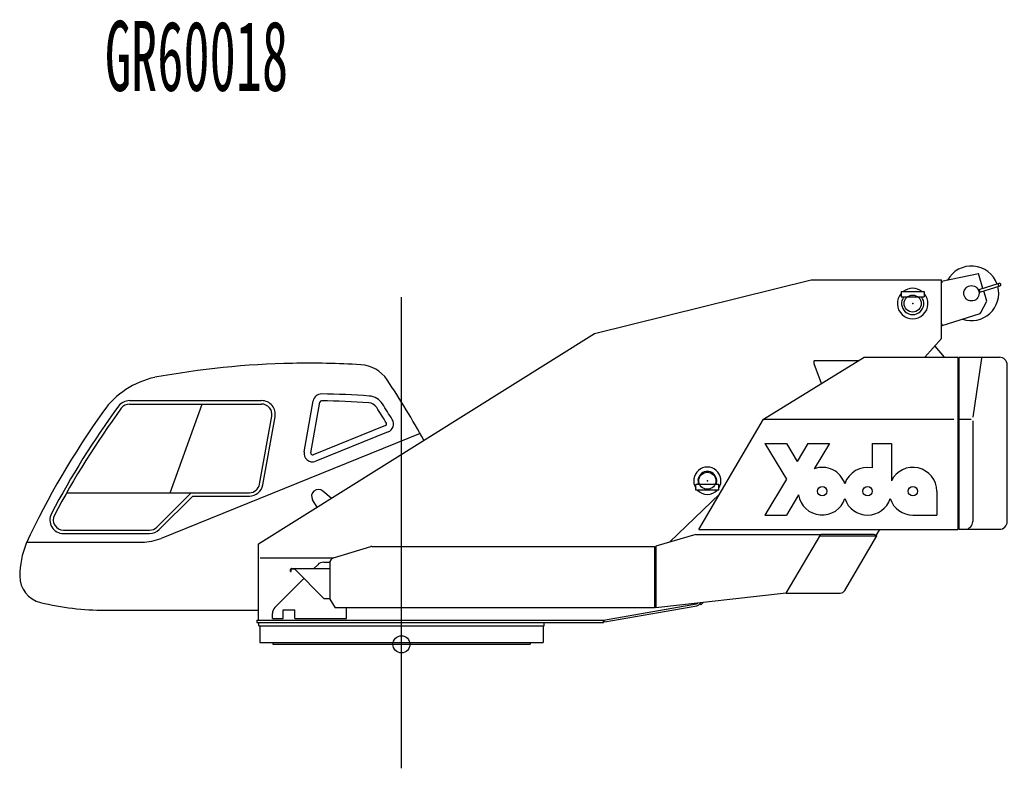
# Model space of a CAD drawing. Units: millimetres, scale not verified. Extents: x -30259 to 29445, y -25513 to 25927.
# Drawn here: x -3190 to 2605, y -18016 to -13624 of the extents above; entities that cross this region are included whole.
import ezdxf
from ezdxf.enums import TextEntityAlignment as Align

# ---------------------------------------------------------------- set-up
doc = ezdxf.new("R2010")
doc.units = ezdxf.units.MM
doc.header["$LTSCALE"] = 200
doc.header["$PDMODE"] = 32
doc.header["$PDSIZE"] = 100
doc.layers.add('0-0_0', color=7, linetype='Continuous')
doc.layers.add('0-4', color=7, linetype='Continuous')
doc.styles.add('ＭＳ ゴシック', font='')
doc.styles.get('ＭＳ ゴシック').set_extended_font_data('MS Gothic')

msp = doc.modelspace()

# ---------------------------------------------------------------- linework, layer by layer
at = {"layer": '0-0_0'}
for p, q in [((2220, -15158.7), (2435.3, -15112.9)), ((2462.1, -15199.9), (2435.3, -15112.9)), ((183.4, -15465.9), (1454.3, -15149.1)), ((1454.3, -15149.1), (2219.9, -15149.1)), ((2219.9, -15493.7), (2219.9, -15149.1)), ((2220, -15158.7), (2221.9, -15167.5)), ((2440.1, -15206.7), (2557.7, -15170.4)), ((1982.4, -15218.1), (1982.4, -15250.1)), ((2440.1, -15206.7), (2444.9, -15222)), ((2444.9, -15222), (2562.4, -15185.7)), ((2485.4, -15275.4), (2466.8, -15215.2)), ((-950.1, -18016.4), (-950.1, -15251.6)), ((1982.4, -15250.1), (2117.4, -15250.1)), ((2450.8, -15341), (2485.4, -15275.4)), ((2222.6, -15417.2), (2439.6, -15350.2)), ((2219.9, -15408.6), (2222.6, -15417.2)), ((-1789.1, -16698.5), (183.4, -15465.9)), ((2120.3, -15604.3), (2219.9, -15493.7)), ((2175.2, -15543.4), (2179.8, -15539.5)), ((2179.8, -15539.5), (2234.3, -15604.3)), ((1174.9, -15968.3), (1764.9, -15604.3)), ((1469.9, -15627.5), (1469.9, -15643.9)), ((1469.9, -15643.9), (1471.5, -15643.9)), ((1515, -15758.5), (1471.5, -15643.9)), ((1473.5, -15623.9), (1733.1, -15623.9)), ((1764.9, -15604.3), (2311.7, -15604.3)), ((2314.9, -15607.5), (2314.9, -16614.3)), ((2321.4, -15604.1), (2321.4, -16614.1)), ((2321.4, -15604.1), (2558.9, -15604.1)), ((2404, -15955.1), (2456, -15610.6)), ((2604.9, -16568.5), (2604.9, -15649.7)), ((-2545.8, -15859.1), (-1770.5, -15859.1)), ((-1521.2, -16159.2), (-1468.6, -15860.9)), ((-1481.8, -16166.2), (-1429.2, -15867.9)), ((-2545.8, -15879.1), (-1770.5, -15879.1)), ((-2308.2, -16399.1), (-2120.3, -15879.1)), ((-1782.9, -16349.6), (-1711.5, -15949.6)), ((-1763.2, -16353.1), (-1691.8, -15953.1)), ((794.9, -16614.3), (1174.9, -15968.3)), ((1175.4, -15968.3), (2292, -15968.3)), ((2321.4, -15968.4), (2393.1, -15968.4)), ((2402, -15978.2), (2402, -16569)), ((-1043.2, -16005.5), (-1468.2, -16177.2)), ((-1028.3, -16042.6), (-1453.5, -16214.4)), ((-840, -16052.8), (-2360.9, -16667.2)), ((-2914.6, -16399.1), (-1842, -16399.1)), ((-2385.7, -16601.5), (-2183.3, -16399.1)), ((-1362.2, -16431.7), (-1411.8, -16389.5)), ((912.4, -16352.1), (777.4, -16352.1)), ((912.4, -16384.1), (912.4, -16352.1)), ((-2371.6, -16615.7), (-2175, -16419.1)), ((-2175, -16419.1), (-1842, -16419.1)), ((-1445.1, -16483.6), (-1471.6, -16441.2)), ((622.6, -16690.4), (917.8, -16405.3)), ((-2933.5, -16619.1), (-2428.1, -16619.1)), ((794.9, -16614.3), (2314.9, -16614.3)), ((844.9, -16614.3), (2314.9, -16614.3)), ((1836, -16650.6), (1857.2, -16614.3)), ((2321.4, -16614.1), (2559, -16614.1)), ((-3148.7, -16689.1), (-2473.2, -16689.1)), ((-2933.5, -16639.1), (-2428.1, -16639.1)), ((776.9, -16644.4), (543.5, -16713.9)), ((777.8, -16644.3), (1510.3, -16644.3)), ((1307.9, -16989.3), (1510.3, -16644.3)), ((1505.7, -16652.1), (1838.6, -16652.1)), ((1511.6, -16642), (1821.3, -16642)), ((1651.1, -16973.2), (1838.6, -16652.1)), ((1821.3, -16642), (1838.6, -16652.1)), ((-1789.1, -17147.1), (-1789.1, -16698.5)), ((-1349, -16782.3), (-1129.9, -16715.2)), ((-1123.7, -16714.3), (533.9, -16714.3)), ((533.9, -16714.3), (533.9, -17074.3)), ((543.5, -16713.9), (542.3, -16713.9)), ((542.3, -16713.9), (542.3, -17074.3)), ((-1780.1, -16782.1), (-1348.4, -16782.1)), ((-1600.4, -16861.2), (-1600.4, -16849.2)), ((-1600.4, -16861.2), (-1598.1, -16861.2)), ((-1598.1, -16861.2), (-1598.1, -16849.2)), ((-1595.1, -16843.9), (-1371.1, -16843.9)), ((-1595.1, -16846.2), (-1578.1, -16846.2)), ((-1405.1, -17019.2), (-1578.1, -16846.2)), ((-1441.7, -16821.7), (-1463.9, -16843.9)), ((-1406.4, -16807.1), (-1370.7, -16807.1)), ((-1371.1, -16812.1), (-1371.1, -17022.5)), ((-1522.1, -16902.1), (-1692.4, -17072.4)), ((-1405.1, -17019.2), (-1371.1, -17019.2)), ((-1370.6, -17024.2), (-1338.8, -17074.3)), ((1307.9, -16989.3), (542.3, -17074.3)), ((1308.1, -16988.9), (1623.8, -16988.9)), ((-2689.1, -17089.1), (-1789.1, -17089.1)), ((-1575.1, -17137.1), (-1575.1, -17087.1)), ((533.9, -17074.3), (-1338.8, -17074.3)), ((-1272.1, -17137.1), (-1272.1, -17074.3)), ((234.9, -17147.1), (781.1, -17050.8)), ((242.7, -17157.9), (783.3, -17062.6)), ((799.1, -17053.8), (807, -17044.9)), ((-1799.1, -17147.1), (234.9, -17147.1)), ((-1799.1, -17147.1), (-1799.1, -17161.1)), ((-1707.1, -17137.1), (-1707.1, -17107.8)), ((-1707.1, -17137.1), (-1645.1, -17137.1)), ((-1575.1, -17137.1), (-1272.1, -17137.1)), ((234.9, -17161.1), (234.9, -17147.1)), ((235.3, -17149.1), (234.9, -17147.1)), ((235.3, -17149.1), (242.7, -17157.9)), ((-1799.1, -17161.1), (234.9, -17161.1)), ((-1787.6, -17181.1), (-1787.6, -17161.1)), ((-1787.6, -17181.1), (-112.6, -17181.1)), ((-1782.1, -17181.1), (-1782.1, -17279.1)), ((-118.1, -17181.1), (-118.1, -17279.1)), ((-112.6, -17181.1), (-112.6, -17161.1)), ((-1782.1, -17279.1), (-118.1, -17279.1)), ((-1705.6, -17279.1), (-1705.6, -17289.1)), ((-1705.6, -17289.1), (-194.6, -17289.1)), ((-194.6, -17279.1), (-194.6, -17289.1))]:
    msp.add_line(p, q, dxfattribs=at)
for points in [[(1982.4, -15218.1), (2117.4, -15218.1), (2117.4, -15250.1)], [(912.4, -16384.1), (777.4, -16384.1), (777.4, -16352.1)], [(-1645.1, -17137.1), (-1645.1, -17087.1), (-1575.1, -17087.1)], [(800.8, -17051.8), (807.5, -17057.9), (820.5, -17043.4)]]:
    msp.add_lwpolyline(points, dxfattribs=at)
msp.add_circle((2394.7, -15229.1), 45, dxfattribs=at)
for centre, radius, start, end in [((2394.7, -15229.1), 160, 19.9256, 150.90399), ((2560, -15178.1), 8, 107.15522, 287.15522), ((2560, -15178.1), 8, 287.15522, 107.15522), ((2049.9, -15289.1), 90, 138.61157, 41.43081), ((2049.9, -15289.1), 90, 52.05958, 127.94042), ((2394.7, -15229.1), 160, 250.88657, 14.1936), ((2049.9, -15289.1), 65, 143.15353, 36.84647), ((2434, -15332.1), 19, 287.15523, 332.15523), ((-1490.1, -20639.1), 5000, 91.14598, 100.45792), ((-1490.1, -20639.1), 5000, 86.54412, 91.14654), ((1473.5, -15627.5), 3.6, 90, 180), ((2311.7, -15607.5), 3.2, 360, 90), ((2311.7, -15607.5), 3.2, 0, 90), ((2558.9, -15650.1), 46, 0, 89.99823), ((-1200.8, -15847.8), 200, 33.72467, 86.54413), ((-2292, -16211.1), 500, 102.19463, 144.5485), ((-5201.3, -18518.3), 5010, 28.96918, 33.72467), ((-1419.4, -15869.6), 50, 89.1504, 170), ((-1490.1, -20639.1), 4820, 85.8199, 89.1503), ((-2545.8, -15939.1), 80, 89.9999, 143.672), ((-1770.5, -15939.1), 80, 349.8753, 90), ((-1419.4, -15869.6), 10, 89.1508, 170), ((-1490.1, -20639.1), 4780, 85.8199, 89.1503), ((-1146.1, -15931.6), 60, 32.5324, 85.82), ((-1146.1, -15931.6), 100, 32.5324, 85.82), ((-5201.3, -18518.3), 4910, 31.2622, 32.5323), ((1373.7, -18821.2), 5000, 144.54844, 154.86078), ((1373.7, -18821.2), 4945, 143.673, 152.292), ((1373.7, -18821.2), 4925, 143.672, 152.292), ((-2545.8, -15939.1), 60, 89.9999, 143.672), ((-1770.5, -15939.1), 60, 349.8753, 90), ((-5201.3, -18518.3), 4870, 31.2622, 32.5323), ((-1047, -15996.2), 10, 292.0001, 31.2622), ((-1047, -15996.2), 50, 292, 31.2622), ((-1472, -16167.9), 50, 170, 292.3252), ((-1472, -16167.9), 10, 170, 292.0028), ((844.9, -16329.1), 80, 327.548, 212.47149), ((844.9, -16329.1), 55, 335.29387, 204.70613), ((-1842, -16339.1), 60, 270, 349.8753), ((-1842, -16339.1), 80, 270, 349.8753), ((-1437.7, -16420), 40, 49.58795, 212), ((844.9, -16329.1), 80, 223.42005, 316.57995), ((-2933.5, -16559.1), 80, 152.292, 270.0001), ((-2933.5, -16559.1), 60, 152.292, 270.0001), ((2558.9, -16568.1), 46, 270.00177, 0), ((-2428.1, -16559.1), 60, 270, 315), ((-2428.1, -16559.1), 80, 270, 315), ((-2473.2, -16389.1), 300, 270.0001, 292.0001), ((777.8, -16647.5), 3.2, 90, 106.59163), ((-2690.1, -16888.4), 500, 157.52661, 179.99996), ((-1123.7, -16735.5), 21.2, 90, 107.02053), ((-1339.9, -16812.1), 31.2, 107.02053, 180), ((-1595.1, -16849.2), 5.3, 89.99851, 180.00002), ((-1595.1, -16849.2), 3, 89.99851, 180.00002), ((-1406.4, -16857.1), 50, 90, 135), ((-3030.1, -16888.4), 160, 179.99996, 256.48948), ((1623.8, -16957.3), 31.6, 270.00002, 329.714), ((-1367.9, -17022.5), 3.2, 180, 212.39555), ((-2690.1, -15489.1), 1600, 256.32898, 270.03537), ((-1657.1, -17107.8), 50, 135, 180), ((778.3, -17035), 16, 280, 312.1109), ((778.3, -17035), 28, 280, 318)]:
    msp.add_arc(centre, radius, start, end, dxfattribs=at)
msp.add_ellipse((2357.8, -16568.1), major_axis=(0, -46), ratio=0.960871, start_param=6.283185, end_param=7.853982, dxfattribs=at)
for p in [(2049.9, -15289.1), (844.9, -16329.1), (-950.1, -17289.1)]:
    msp.add_point(p, dxfattribs=at)
at = {"layer": '0-4'}
for p, q in [((1183, -16110.4), (1309, -16320.4)), ((1183, -16110.4), (1309, -16110.4)), ((1309, -16110.4), (1372, -16215.4)), ((1435, -16110.4), (1372, -16215.4)), ((1435, -16110.4), (1561, -16110.4)), ((1561, -16110.4), (1472.2, -16258.5)), ((1813, -16110.4), (1925, -16110.4)), ((1813, -16110.4), (1813, -16253.2)), ((1925, -16110.4), (1925, -16329.4)), ((1309, -16320.4), (1183, -16530.4)), ((2191, -16390.4), (2191, -16530.4)), ((1380.6, -16411.1), (1309, -16530.4)), ((1183, -16530.4), (1309, -16530.4)), ((2051, -16530.4), (2191, -16530.4))]:
    msp.add_line(p, q, dxfattribs=at)
for centre in [(1519, -16390.4), (1785, -16390.4), (2051, -16390.4)]:
    msp.add_circle(centre, 28, dxfattribs=at)
for centre, start, end in [((1519, -16390.4), 18.19487, 109.54695), ((1785, -16390.4), 78.46303, 161.80511), ((2051, -16390.4), 0, 154.15807), ((1519, -16390.4), 188.52551, 341.80511), ((1785, -16390.4), 198.19487, 341.80511), ((2051, -16390.4), 198.19487, 270)]:
    msp.add_arc(centre, 140, start, end, dxfattribs=at)

# ---------------------------------------------------------------- texts
at = {"layer": '0-0_0', "style": 'ＭＳ ゴシック', "width": 0.55}
msp.add_text('GR60018', height=410.6, dxfattribs=at).set_placement((-2690.4, -14164.1), align=Align.BOTTOM_LEFT)

doc.saveas('drawing.dxf')
